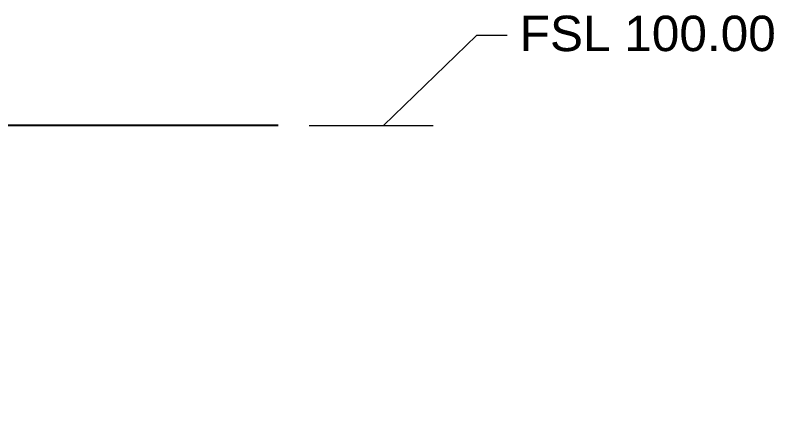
# Model space of a CAD drawing. Header units: millimetres. Extents: x -3034 to 15462, y -2134 to 3720.
# Drawn here: x -909 to 1253, y 2149 to 3314 of the extents above; entities that cross this region are included whole.
import ezdxf

# ---------------------------------------------------------------- set-up
doc = ezdxf.new("R2010")
doc.units = ezdxf.units.MM
for name, color, linetype in [('ANNOTATIONS', 7, 'Continuous'), ('DIMENSIONS', 7, 'Continuous'), ('LEADERS', 7, 'Continuous')]:
    doc.layers.add(name, color=color, linetype=linetype)
doc.styles.add('ARIAL', font='arial.ttf')
doc.dimstyles.get("Standard").update_dxf_attribs({"dimtxt": 2.5, "dimasz": 2.5, "dimexe": 1.25, "dimexo": 0.625, "dimtad": 1, "dimcen": 2.5, "dimazin": 3, "dimtfac": 1, "dimtmove": 0, "dimatfit": 3})

msp = doc.modelspace()

# ---------------------------------------------------------------- linework, layer by layer
at = {"layer": 'ANNOTATIONS', "lineweight": 20}
msp.add_line((-70.6, 3000), (282.2, 3000), dxfattribs=at)
at = {"layer": 'LEADERS', "lineweight": 18}
for p, q in [((405.7, 3255.8), (141.1, 3000)), ((493.9, 3255.8), (405.7, 3255.8))]:
    msp.add_line(p, q, dxfattribs=at)

# ---------------------------------------------------------------- texts
at = {"layer": 'ANNOTATIONS', "style": 'ARIAL'}
msp.add_text('FSL 100.00', height=101.04, dxfattribs=at).set_placement((529.2, 3211.7))

# ---------------------------------------------------------------- dimensions: what is measured, and where the dimension line sits
at = {"layer": 'DIMENSIONS'}
for base, p1 in [((-2716.4, 0), (-158.7, 0)), ((-2363.6, 0), (-158.7, 0)), ((-2010.8, 0), (-158.7, 0)), ((-1658.1, 1560), (-158.7, 1560))]:
    msp.add_linear_dim(base=base, p1=p1, p2=(-158.7, 3000), angle=90, dimstyle='Standard', override={"dimtxt": 101.035556, "dimasz": 79.375, "dimexe": 52.916667, "dimexo": 0, "dimgap": 44.097222, "dimtad": 1, "dimtih": 0, "dimtoh": 0, "dimdec": 0, "dimtxsty": 'ARIAL', "dimclrd": 7, "dimclre": 7, "dimclrt": 7}, dxfattribs=at).render()

doc.saveas('drawing.dxf')
